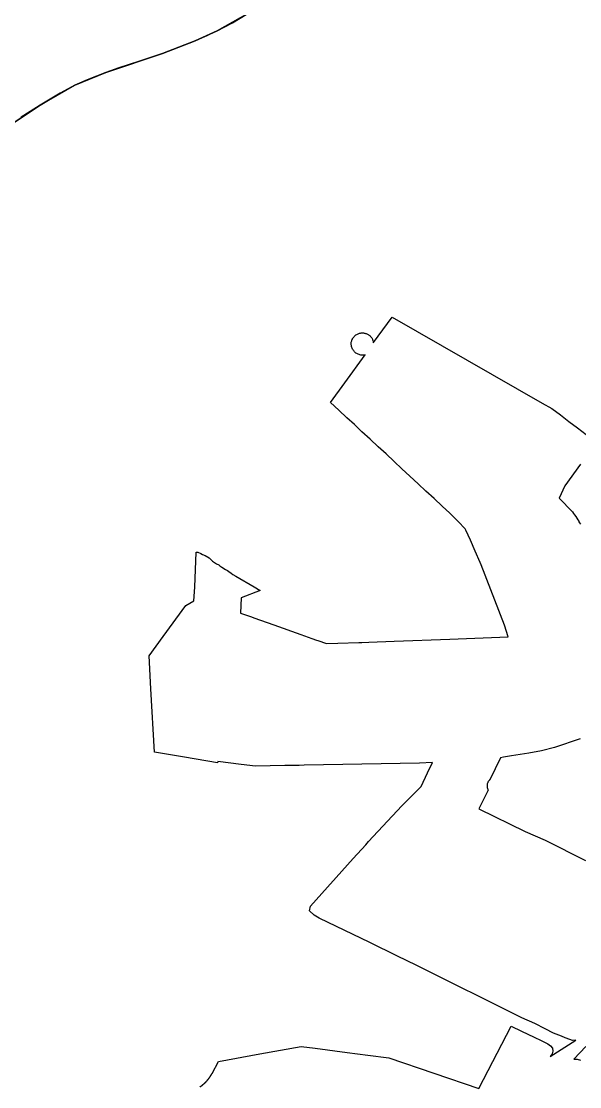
# Model space of a CAD drawing. Header units: inches. Extents: x 11258954 to 11313122, y 3645444 to 3695200.
# Drawn here: x 11284844 to 11287435, y 3673380 to 3678319 of the extents above; entities that cross this region are included whole.
import ezdxf

# ---------------------------------------------------------------- set-up
doc = ezdxf.new("R2010")
doc.units = ezdxf.units.IN
doc.header["$MEASUREMENT"] = 0
for name, color, linetype in [('EnterpriseZone', 103, 'Continuous'), ('VotingPrecinct', 233, 'Continuous'), ('Ward', 133, 'Continuous')]:
    doc.layers.add(name, color=color, linetype=linetype)

msp = doc.modelspace()

# ---------------------------------------------------------------- linework, layer by layer
at = {"layer": 'EnterpriseZone'}
for points in [[(11285673.306, 3673379.8995, 0), (11285673.843, 3673380.263, 0), (11285674.3785, 3673380.6285, 0), (11285674.9125, 3673380.996, 0), (11285675.4455, 3673381.3655, 0), (11285675.977, 3673381.7375, 0), (11285676.507, 3673382.111, 0), (11285677.0355, 3673382.4865, 0), (11285677.563, 3673382.864, 0), (11285678.0885, 3673383.244, 0), (11285678.613, 3673383.6255, 0), (11285679.136, 3673384.0095, 0), (11285679.657, 3673384.395, 0), (11285680.177, 3673384.7825, 0), (11285680.695, 3673385.172, 0), (11285681.212, 3673385.5635, 0), (11285681.7275, 3673385.957, 0), (11285682.2415, 3673386.353, 0), (11285682.754, 3673386.75, 0), (11285683.2645, 3673387.1495, 0), (11285683.774, 3673387.551, 0), (11285684.282, 3673387.954, 0), (11285684.788, 3673388.3595, 0), (11285685.2925, 3673388.767, 0), (11285685.796, 3673389.176, 0), (11285686.2975, 3673389.5865, 0), (11285686.7975, 3673389.9995, 0), (11285687.296, 3673390.4145, 0), (11285687.7925, 3673390.8315, 0), (11285688.288, 3673391.25, 0), (11285688.782, 3673391.6705, 0), (11285689.2735, 3673392.093, 0), (11285689.764, 3673392.517, 0), (11285690.253, 3673392.9435, 0), (11285690.74, 3673393.371, 0), (11285691.2255, 3673393.801, 0), (11285691.7095, 3673394.2325, 0), (11285692.192, 3673394.6665, 0), (11285692.672, 3673395.102, 0), (11285693.151, 3673395.539, 0), (11285693.6285, 3673395.9775, 0), (11285694.104, 3673396.4185, 0), (11285694.578, 3673396.8615, 0), (11285695.05, 3673397.306, 0), (11285695.5205, 3673397.752, 0), (11285695.9895, 3673398.2, 0), (11285696.4565, 3673398.65, 0), (11285696.922, 3673399.1015, 0), (11285697.3855, 3673399.555, 0), (11285697.8475, 3673400.01, 0), (11285698.3075, 3673400.467, 0), (11285698.766, 3673400.9255, 0), (11285699.2225, 3673401.386, 0), (11285699.678, 3673401.848, 0), (11285700.131, 3673402.312, 0), (11285700.5825, 3673402.7775, 0), (11285701.032, 3673403.245, 0), (11285701.4795, 3673403.7145, 0), (11285701.9255, 3673404.1845, 0), (11285702.3695, 3673404.657, 0), (11285702.8125, 3673405.1315, 0), (11285703.253, 3673405.6075, 0), (11285703.6915, 3673406.0845, 0), (11285704.1285, 3673406.564, 0), (11285704.5635, 3673407.0445, 0), (11285704.997, 3673407.5275, 0), (11285705.4285, 3673408.011, 0), (11285705.858, 3673408.497, 0), (11285706.2855, 3673408.9845, 0), (11285706.7115, 3673409.4735, 0), (11285707.1355, 3673409.9645, 0), (11285707.5575, 3673410.4565, 0), (11285707.978, 3673410.95, 0), (11285708.396, 3673411.446, 0), (11285708.8125, 3673411.943, 0), (11285709.2275, 3673412.4415, 0), (11285709.64, 3673412.9415, 0), (11285710.051, 3673413.4435, 0), (11285710.4595, 3673413.947, 0), (11285710.8665, 3673414.452, 0), (11285711.2715, 3673414.9585, 0), (11285711.6745, 3673415.466, 0), (11285712.0755, 3673415.9755, 0), (11285712.4745, 3673416.487, 0), (11285712.872, 3673416.9995, 0), (11285713.2675, 3673417.5135, 0), (11285713.6605, 3673418.029, 0), (11285714.0515, 3673418.5465, 0), (11285714.441, 3673419.065, 0), (11285714.8285, 3673419.585, 0), (11285715.214, 3673420.1065, 0), (11285715.5975, 3673420.6295, 0), (11285715.9785, 3673421.154, 0), (11285716.358, 3673421.68, 0), (11285716.7355, 3673422.2075, 0), (11285717.111, 3673422.736, 0), (11285717.484, 3673423.266, 0), (11285717.855, 3673423.798, 0), (11285718.2245, 3673424.331, 0), (11285718.592, 3673424.8655, 0), (11285718.957, 3673425.401, 0), (11285719.32, 3673425.9385, 0), (11285719.6815, 3673426.477, 0), (11285720.04, 3673427.017, 0), (11285720.3975, 3673427.5585, 0), (11285720.752, 3673428.1015, 0), (11285721.105, 3673428.6455, 0), (11285721.456, 3673429.1905, 0), (11285721.8045, 3673429.7375, 0), (11285722.151, 3673430.2855, 0), (11285722.4955, 3673430.835, 0), (11285722.838, 3673431.3855, 0), (11285723.1785, 3673431.9375, 0), (11285723.5165, 3673432.491, 0), (11285723.8525, 3673433.0455, 0), (11285724.1865, 3673433.6015, 0), (11285724.5185, 3673434.1585, 0), (11285724.8485, 3673434.717, 0), (11285725.1755, 3673435.2765, 0), (11285725.501, 3673435.8375, 0), (11285725.8245, 3673436.3995, 0), (11285726.1455, 3673436.963, 0), (11285726.465, 3673437.5275, 0), (11285726.7815, 3673438.0935, 0), (11285727.096, 3673438.6605, 0), (11285727.4085, 3673439.2285, 0), (11285727.719, 3673439.798, 0), (11285728.027, 3673440.3685, 0), (11285728.333, 3673440.94, 0), (11285728.637, 3673441.513, 0), (11285757.9215, 3673496.988, 0), (11285950.1365, 3673531.704, 0), (11286142.3515, 3673566.4195, 0), (11286206.735, 3673558.227, 0), (11286355.318, 3673539.3185, 0), (11286452.142, 3673526.9975, 0), (11286548.966, 3673514.676, 0), (11286966.555, 3673371.119, 0), (11287117.366, 3673660.102, 0), (11287164.84, 3673637.0325, 0), (11287223.735, 3673609.586, 0), (11287256.3275, 3673593.576, 0), (11287287.2045, 3673579.281, 0), (11287299.784, 3673568.989, 0), (11287308.361, 3673558.1245, 0), (11287309.5045, 3673544.4015, 0), (11287307.2175, 3673531.822, 0), (11287302.784, 3673526.0555, 0), (11287298.3505, 3673520.289, 0), (11287416, 3673595.75, 0), (11287400.992, 3673594.7195, 0), (11287388.4125, 3673598.722, 0), (11287366.6845, 3673607.299, 0), (11287350.674, 3673613.589, 0), (11287313.507, 3673627.884, 0), (11287275.197, 3673648.4685, 0), (11287227.166, 3673673.6275, 0), (11287166.484, 3673699.704, 0), (11286675.7305, 3673942.7905, 0), (11286589.148, 3673985.6775, 0), (11286461.3515, 3674048.9795, 0), (11286226, 3674161.25, 0), (11286203, 3674175.5, 0), (11286181, 3674196, 0), (11286185.087, 3674217.016, 0), (11286383, 3674438.5, 0), (11286443, 3674501, 0), (11286454.7895, 3674516.7545, 0), (11286610, 3674682.25, 0), (11286699, 3674772.25, 0), (11286728.898, 3674834.7075, 0), (11286752.2825, 3674883.5585, 0), (11286692, 3674880.25, 0), (11286246.212, 3674871.677, 0), (11286155.8525, 3674869.9395, 0), (11286133, 3674869.5, 0), (11286067.209, 3674868.3335, 0), (11285929.771, 3674865.897, 0), (11285864.306, 3674873.931, 0), (11285755.9815, 3674887.225, 0), (11285753.52, 3674881.482, 0), (11285601.444, 3674907.2435, 0), (11285461.067, 3674931.024, 0), (11285445.209, 3675223.6465, 0), (11285436.9015, 3675376.95, 0), (11285501.904, 3675466.3795, 0), (11285606.77, 3675610.653, 0), (11285644.027, 3675631.921, 0), (11285648.9365, 3675696.2575, 0), (11285655.35, 3675858.5, 0), (11285662.06, 3675857.144, 0), (11285676.1835, 3675851.309, 0), (11285684.95, 3675846.4, 0), (11285696.25, 3675843.1, 0), (11285714.65, 3675831.6, 0), (11285730.966, 3675816.5145, 0), (11285749.55, 3675803.5, 0), (11285760.145, 3675799.066, 0), (11285765.149, 3675795.2125, 0), (11285774.45, 3675788.05, 0), (11285791.667, 3675777.578, 0), (11285800.8985, 3675773.037, 0), (11285807.148, 3675768.567, 0), (11285817.322, 3675760.9985, 0), (11285824.646, 3675754.4465, 0), (11285838.5635, 3675746.043, 0), (11285923.537, 3675696.924, 0), (11285951.75, 3675679.8, 0), (11285863.544, 3675646.681, 0), (11285860.254, 3675575.7975, 0), (11285912.026, 3675557.3905, 0), (11285923.182, 3675553.424, 0), (11286014.758, 3675520.8655, 0), (11286140.305, 3675476.229, 0), (11286192.077, 3675457.822, 0), (11286214, 3675450, 0), (11286219, 3675448.25, 0), (11286259.96, 3675433.9145, 0), (11286312.516, 3675435.8565, 0), (11286410.19, 3675439.4665, 0), (11286423.023, 3675439.941, 0), (11286456.947, 3675441.195, 0), (11286574.4845, 3675445.539, 0), (11286831.873, 3675455.0515, 0), (11287063.965, 3675463.63, 0), (11287103.01, 3675465.073, 0), (11287086.3405, 3675519.6185, 0), (11286978, 3675799.25, 0), (11286973, 3675810.25, 0), (11286950, 3675862.5, 0), (11286928, 3675913.75, 0), (11286907, 3675960.25, 0), (11286904, 3675966.25, 0), (11286871, 3676000, 0), (11286832, 3676038, 0), (11286797, 3676070.75, 0), (11286759, 3676106.5, 0), (11286721, 3676141, 0), (11286685, 3676175, 0), (11286647, 3676210.25, 0), (11286610, 3676244, 0), (11286574, 3676277.75, 0), (11286536, 3676313, 0), (11286500, 3676346, 0), (11286462, 3676381.5, 0), (11286424, 3676416, 0), (11286389, 3676449, 0), (11286354, 3676481, 0), (11286317, 3676516, 0), (11286279, 3676551.25, 0), (11286345.4435, 3676642.9215, 0), (11286439, 3676772, 0), (11286436, 3676771.5, 0), (11286432, 3676771, 0), (11286427, 3676770.75, 0), (11286423, 3676771, 0), (11286419, 3676771.5, 0), (11286415, 3676772.25, 0), (11286411, 3676773.5, 0), (11286407, 3676775, 0), (11286404, 3676776.5, 0), (11286400, 3676778.5, 0), (11286396, 3676781, 0), (11286394.8195, 3676781.984, 0), (11286393, 3676783.5, 0), (11286390, 3676786.25, 0), (11286388, 3676789.25, 0), (11286385, 3676792.5, 0), (11286383, 3676796, 0), (11286381, 3676799.5, 0), (11286379, 3676803.25, 0), (11286378, 3676807.25, 0), (11286376, 3676811, 0), (11286376, 3676815.25, 0), (11286375, 3676819.25, 0), (11286375, 3676823.5, 0), (11286375, 3676827.25, 0), (11286375, 3676831, 0), (11286376, 3676834.5, 0), (11286377, 3676838.25, 0), (11286378, 3676841.75, 0), (11286380, 3676845, 0), (11286381, 3676848.5, 0), (11286383, 3676851.5, 0), (11286386, 3676854.5, 0), (11286388, 3676857.5, 0), (11286391, 3676860.25, 0), (11286393, 3676862.75, 0), (11286396, 3676865, 0), (11286400, 3676867, 0), (11286403, 3676868.75, 0), (11286406, 3676870.5, 0), (11286410, 3676871.75, 0), (11286413, 3676872.75, 0), (11286417, 3676873.5, 0), (11286421, 3676874, 0), (11286424, 3676874.25, 0), (11286428, 3676874.25, 0), (11286432, 3676874, 0), (11286435, 3676873.5, 0), (11286438, 3676873, 0), (11286441, 3676872.25, 0), (11286444, 3676871.5, 0), (11286447, 3676870.25, 0), (11286450, 3676869, 0), (11286453, 3676867.5, 0), (11286455, 3676866, 0), (11286458, 3676864.25, 0), (11286460, 3676862.25, 0), (11286462, 3676860.25, 0), (11286464, 3676858, 0), (11286466, 3676855.75, 0), (11286468, 3676853.25, 0), (11286470, 3676850.75, 0), (11286472, 3676848, 0), (11286473, 3676845.25, 0), (11286474, 3676842.5, 0), (11286475, 3676839.5, 0), (11286476, 3676836.5, 0), (11286477, 3676833.5, 0), (11286477, 3676830.5, 0), (11286477, 3676828.75, 0), (11286477.807, 3676829.842, 0), (11286564, 3676946.5, 0), (11287261.0315, 3676549.1155, 0), (11287304.633, 3676524.016, 0), (11287344.913, 3676494.3925, 0), (11287384.824, 3676464.267, 0), (11287424.8005, 3676434.0925, 0), (11287464.6465, 3676404.016, 0)], [(11287438.583, 3676265.286, 0), (11287365.926, 3676165.5265, 0), (11287340, 3676108.75, 0), (11287401, 3676044.25, 0), (11287406, 3676037.5, 0), (11287411, 3676030.25, 0), (11287416, 3676023.25, 0), (11287422, 3676016, 0), (11287426, 3676008.5, 0), (11287430, 3676001.25, 0), (11287430, 3676000, 0), (11287431, 3675998.5, 0), (11287434, 3675993.25, 0), (11287438, 3675988, 0)], [(11287437, 3674993.25, 0), (11287317, 3674952.25, 0), (11287258, 3674937.75, 0), (11287199, 3674926.75, 0), (11287118, 3674914, 0), (11287081, 3674907, 0), (11287066.4685, 3674904.345, 0), (11287018, 3674802.5, 0), (11287015, 3674801, 0), (11287014, 3674799, 0), (11287012, 3674796.75, 0), (11287010, 3674794.25, 0), (11287009, 3674791.75, 0), (11287008, 3674789.25, 0), (11287007, 3674786.5, 0), (11287006, 3674784, 0), (11287006, 3674781.25, 0), (11287005, 3674778.5, 0), (11287005, 3674775.5, 0), (11287005, 3674772.75, 0), (11287005, 3674770, 0), (11287005.615, 3674768.3085, 0), (11287006, 3674767.25, 0), (11287007, 3674761.75, 0), (11287008, 3674759.25, 0), (11287009, 3674756.5, 0), (11287010, 3674754.25, 0), (11286966.179, 3674668.1765, 0), (11287181.1865, 3674563.388, 0), (11287274, 3674523, 0), (11287461.75, 3674427.9375, 0)], [(11287463.8445, 3673566.918, 0), (11287407.6565, 3673508.378, 0), (11287423.115, 3673508.428, 0), (11287437.85, 3673503.754, 0)]]:
    msp.add_polyline3d(points, dxfattribs=at)
at = {"layer": 'VotingPrecinct'}
for points in [[(11285895.023, 3678354.294, 0), (11285823.6196, 3678312.1098, 0), (11285752.795, 3678274.3645, 0), (11285704.8675, 3678251.5314, 0), (11285651.0515, 3678228.3916, 0), (11285498.52, 3678169.888, 0), (11285436.154, 3678147.9717, 0), (11285296.2141, 3678102.5086, 0), (11285236.482, 3678081.058, 0), (11285149.4615, 3678047.2089, 0), (11285092.581, 3678022.12, 0), (11285023.8527, 3677985.7323, 0), (11284931.217, 3677929.92, 0), (11284843.1544, 3677874.0689, 0)], [(11284843.1544, 3677874.0689, 0), (11284931.217, 3677929.92, 0), (11285023.8527, 3677985.7323, 0), (11285092.581, 3678022.12, 0), (11285149.4615, 3678047.2089, 0), (11285236.482, 3678081.058, 0), (11285498.52, 3678169.888, 0), (11285651.0515, 3678228.3916, 0), (11285752.795, 3678274.3645, 0), (11285823.6196, 3678312.1098, 0), (11285895.023, 3678354.294, 0)]]:
    msp.add_polyline3d(points, dxfattribs=at)
at = {"layer": 'Ward'}
for points in [[(11285895.023, 3678354.294, 0), (11285752.795, 3678274.3645, 0), (11285651.0515, 3678228.3916, 0), (11285498.52, 3678169.888, 0), (11285236.482, 3678081.058, 0), (11285092.581, 3678022.12, 0), (11284931.217, 3677929.92, 0), (11284778.811, 3677828.68, 0)], [(11284778.811, 3677828.68, 0), (11284931.217, 3677929.92, 0), (11285092.581, 3678022.12, 0), (11285236.482, 3678081.058, 0), (11285498.52, 3678169.888, 0), (11285651.0515, 3678228.3916, 0), (11285752.795, 3678274.3645, 0), (11285895.023, 3678354.294, 0)]]:
    msp.add_polyline3d(points, dxfattribs=at)

doc.saveas('drawing.dxf')
